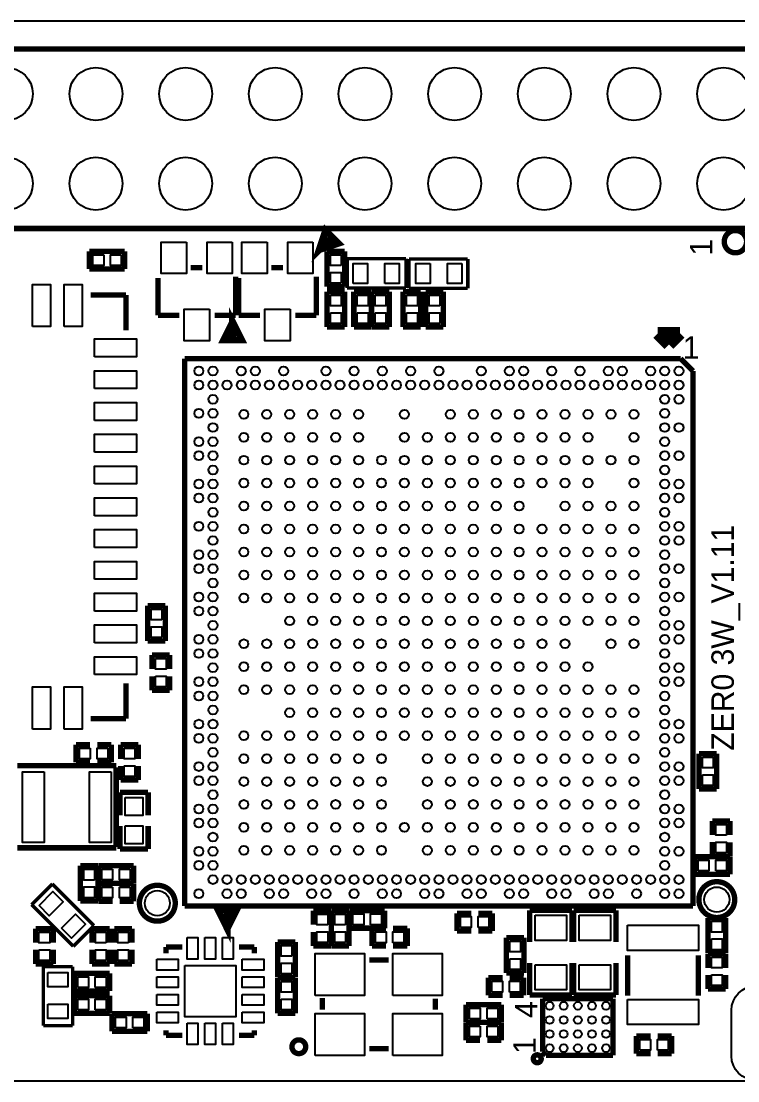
# Model space of a CAD drawing. Extents: x 0 to 65, y -1.2 to 30.2.
# Drawn here: x 16.36 to 36.66, y 0 to 30.01 of the extents above; entities that cross this region are included whole.
import ezdxf

# ---------------------------------------------------------------- set-up
doc = ezdxf.new("R2010")
doc.units = 0
for name, color, linetype in [('BOARD_GEOMETRY_OUTLINE', 3, 'CONTINUOUS'), ('BOARD_GEOMETRY_SILKSCREEN_', 1, 'CONTINUOUS'), ('PACKAGE_GEOMETRY_SILKSCREE', 4, 'CONTINUOUS'), ('PIN_TOP', 5, 'CONTINUOUS')]:
    doc.layers.add(name, color=color, linetype=linetype)

msp = doc.modelspace()

# ---------------------------------------------------------------- linework, layer by layer
at = {"layer": 'BOARD_GEOMETRY_OUTLINE'}
msp.add_lwpolyline([(0, 2.802382, 0.444679), (2.5273, 0), (62.536324, 0, 0.414124), (65.001648, 2.465324), (65.001648, 27.525726, 0.414223), (62.5221, 30.005528), (2.45745, 30.005528, 0.414246), (0, 27.547824)], format="xyb", close=True, dxfattribs=at)
at = {"layer": 'BOARD_GEOMETRY_SILKSCREEN_'}
for points, const_width in [([(7.050024, 29.21508), (57.850024, 29.21508), (57.850024, 24.13508), (7.050024, 24.13508), (7.050024, 29.21508)], 0.1524), ([(18.33372, 22.25548), (19.33448, 22.25548)], 0.1524), ([(19.33448, 22.25548), (19.33448, 21.25472)], 0.1524), ([(34.711386, 20.84959), (34.394648, 21.166328)], 0.350012), ([(34.394648, 21.166328), (35.028378, 21.166328)], 0.350012), ([(35.028378, 21.166328), (34.711386, 20.84959)], 0.350012), ([(20.994116, 20.450048), (35.043872, 20.450048)], 0.1524), ([(20.994116, 4.949952), (20.994116, 20.450048)], 0.1524), ([(35.043872, 20.450048), (35.393884, 20.100036)], 0.1524), ([(35.393884, 20.100036), (35.393884, 4.949952)], 0.1524), ([(19.33448, 10.25652), (19.33448, 11.25728)], 0.1524), ([(18.33372, 10.25652), (19.33448, 10.25652)], 0.1524), ([(35.393884, 4.949952), (20.994116, 4.949952)], 0.1524), ([(31.131002, 2.3241), (33.130998, 2.3241)], 0.1524), ([(31.131002, 0.823976), (31.131002, 2.3241)], 0.1524), ([(33.130998, 2.3241), (33.130998, 0.7239)], 0.1524), ([(31.231078, 0.7239), (31.131002, 0.823976)], 0.1524), ([(33.130998, 0.7239), (31.231078, 0.7239)], 0.1524)]:
    msp.add_lwpolyline(points, dxfattribs=dict(at, const_width=const_width))
at = {"layer": 'BOARD_GEOMETRY_SILKSCREEN_', "const_width": 0.1524}
for points in [[(36.91128, 23.76297, 1.000095), (36.27882, 23.76297, 0.999905), (36.91128, 23.76297)], [(31.092902, 0.624078, 1.000438), (30.869128, 0.623824, 0.999562), (31.092902, 0.624078)]]:
    msp.add_lwpolyline(points, format="xyb", dxfattribs=at)
at = {"layer": 'PACKAGE_GEOMETRY_SILKSCREE'}
for points, const_width in [([(7.050024, 29.21508), (57.850024, 29.21508), (57.850024, 24.13508), (7.050024, 24.13508), (7.050024, 29.21508)], 0.1524), ([(24.80945, 23.53945), (25.339548, 23.716234), (24.986234, 24.069548), (24.80945, 23.53945), (25.092406, 23.822406)], 0.199898), ([(18.296128, 23.490936), (19.295872, 23.490936)], 0.1524), ([(18.296128, 22.991064), (18.296128, 23.490936)], 0.1524), ([(19.295872, 23.490936), (19.295872, 22.991064)], 0.1524), ([(25.023064, 22.487128), (25.023064, 23.487126)], 0.1524), ([(25.023064, 23.487126), (25.522936, 23.487126)], 0.1524), ([(25.522936, 23.487126), (25.522936, 22.487382)], 0.1524), ([(27.265884, 23.280116), (25.596088, 23.280116)], 0.100076), ([(25.596088, 23.280116), (25.596088, 22.450044)], 0.100076), ([(27.265884, 22.450044), (27.265884, 23.280116)], 0.100076), ([(27.344116, 23.269956), (27.344116, 22.439884)], 0.100076), ([(29.013912, 23.269956), (27.344116, 23.269956)], 0.100076), ([(29.013912, 22.439884), (29.013912, 23.269956)], 0.100076), ([(19.295872, 22.991064), (18.296128, 22.991064)], 0.1524), ([(20.235926, 21.677122), (20.235926, 22.732238)], 0.1524), ([(21.496782, 23.026878), (21.165566, 23.026878)], 0.1524), ([(22.436074, 21.677122), (22.436074, 22.769576)], 0.1524), ([(22.521926, 21.677122), (22.521926, 22.732238)], 0.1524), ([(23.782782, 23.026878), (23.451566, 23.026878)], 0.1524), ([(24.722074, 21.677122), (24.722074, 22.769576)], 0.1524), ([(25.522936, 22.487382), (25.023064, 22.487128)], 0.1524), ([(18.33372, 22.25548), (19.33448, 22.25548)], 0.1524), ([(19.33448, 22.25548), (19.33448, 21.25472)], 0.1524), ([(25.023064, 22.344126), (25.522936, 22.344126)], 0.1524), ([(25.023064, 21.344382), (25.023064, 22.344126)], 0.1524), ([(25.522936, 22.344126), (25.522936, 21.344128)], 0.1524), ([(25.596088, 22.450044), (27.265884, 22.450044)], 0.100076), ([(25.785318, 21.344128), (25.785318, 22.343872)], 0.1524), ([(25.785318, 22.343872), (26.28519, 22.343872)], 0.1524), ([(26.28519, 22.343872), (26.28519, 21.344128)], 0.1524), ([(26.29281, 21.344128), (26.29281, 22.343872)], 0.1524), ([(26.29281, 22.343872), (26.792682, 22.343872)], 0.1524), ([(26.792682, 22.343872), (26.792682, 21.344128)], 0.1524), ([(27.18181, 21.344128), (27.182064, 22.343872)], 0.1524), ([(27.182064, 22.343872), (27.681682, 22.343872)], 0.1524), ([(27.344116, 22.439884), (29.013912, 22.439884)], 0.100076), ([(27.681682, 22.343872), (27.681682, 21.344128)], 0.1524), ([(27.817064, 22.343872), (28.316936, 22.343872)], 0.1524), ([(27.817064, 21.344128), (27.817064, 22.343872)], 0.1524), ([(28.316936, 22.343872), (28.316936, 21.344128)], 0.1524), ([(22.352, 21.483574), (22.102064, 20.983702), (22.601936, 20.983702), (22.352, 21.483574), (22.352, 21.083524)], 0.199898), ([(20.235926, 21.677122), (20.838922, 21.677122)], 0.1524), ([(22.436074, 21.677122), (21.842222, 21.677122)], 0.1524), ([(22.521926, 21.677122), (23.124922, 21.677122)], 0.1524), ([(24.722074, 21.677122), (24.128222, 21.677122)], 0.1524), ([(25.522936, 21.344128), (25.023064, 21.344382)], 0.1524), ([(26.28519, 21.344128), (25.785318, 21.344128)], 0.1524), ([(26.792682, 21.344128), (26.29281, 21.344128)], 0.1524), ([(27.681682, 21.344128), (27.18181, 21.344128)], 0.1524), ([(28.316936, 21.344128), (27.817064, 21.344128)], 0.1524), ([(34.711386, 20.84959), (34.394648, 21.166328)], 0.350012), ([(34.394648, 21.166328), (35.028378, 21.166328)], 0.350012), ([(35.028378, 21.166328), (34.711386, 20.84959)], 0.350012), ([(20.994116, 20.450048), (35.043872, 20.450048)], 0.1524), ([(20.994116, 4.949952), (20.994116, 20.450048)], 0.1524), ([(35.043872, 20.450048), (35.393884, 20.100036)], 0.1524), ([(35.393884, 20.100036), (35.393884, 4.949952)], 0.1524), ([(19.943064, 13.453872), (20.442936, 13.453872)], 0.1524), ([(19.943064, 12.454128), (19.943064, 13.453872)], 0.1524), ([(20.442936, 13.453872), (20.442936, 12.454128)], 0.1524), ([(20.442936, 12.454128), (19.943064, 12.454128)], 0.1524), ([(20.569936, 12.056872), (20.070064, 12.056872)], 0.1524), ([(20.070064, 12.056872), (20.070064, 11.657076)], 0.1524), ([(20.569936, 11.657076), (20.569936, 12.056872)], 0.1524), ([(20.070064, 11.057128), (20.070064, 11.456924)], 0.1524), ([(20.569936, 11.456924), (20.569936, 11.057128)], 0.1524), ([(19.33448, 10.25652), (19.33448, 11.25728)], 0.1524), ([(20.569936, 11.057128), (20.070064, 11.057128)], 0.1524), ([(18.33372, 10.25652), (19.33448, 10.25652)], 0.1524), ([(17.915128, 9.520936), (18.314924, 9.520936)], 0.1524), ([(17.915128, 9.021064), (17.915128, 9.520936)], 0.1524), ([(18.914872, 9.520936), (18.515076, 9.520936)], 0.1524), ([(18.914872, 9.021064), (18.914872, 9.520936)], 0.1524), ([(19.181064, 9.516872), (19.181064, 9.117076)], 0.1524), ([(19.680936, 9.516872), (19.181064, 9.516872)], 0.1524), ([(19.680936, 9.117076), (19.680936, 9.516872)], 0.1524), ([(35.56381, 8.262874), (35.564064, 9.262872)], 0.1524), ([(35.564064, 9.262872), (36.063936, 9.262618)], 0.1524), ([(36.063936, 9.262618), (36.063936, 8.262874)], 0.1524), ([(16.247872, 8.92556), (19.052286, 8.92556)], 0.1524), ([(18.314924, 9.021064), (17.915128, 9.021064)], 0.1524), ([(18.515076, 9.021064), (18.914872, 9.021064)], 0.1524), ([(19.052286, 8.87476), (19.052286, 6.623304)], 0.1524), ([(19.181064, 8.517128), (19.181064, 8.916924)], 0.1524), ([(19.680936, 8.916924), (19.680936, 8.517128)], 0.1524), ([(19.680936, 8.517128), (19.181064, 8.517128)], 0.1524), ([(19.15795, 8.1661), (19.15795, 7.516114)], 0.1524), ([(19.95805, 8.1661), (19.15795, 8.1661)], 0.1524), ([(19.95805, 7.516114), (19.95805, 8.1661)], 0.1524), ([(36.063936, 8.262874), (35.56381, 8.262874)], 0.1524), ([(19.15795, 7.215886), (19.15795, 6.5659)], 0.1524), ([(19.95805, 6.5659), (19.95805, 7.215886)], 0.1524), ([(35.945064, 6.958076), (35.945064, 7.357872)], 0.1524), ([(35.945064, 7.357872), (36.444682, 7.357872)], 0.1524), ([(36.444682, 7.357872), (36.444682, 6.958076)], 0.1524), ([(19.052286, 6.597904), (16.247872, 6.597904)], 0.1524), ([(19.15795, 6.5659), (19.95805, 6.5659)], 0.1524), ([(35.945064, 6.757924), (35.945064, 6.358128)], 0.1524), ([(36.444936, 6.357874), (36.444936, 6.75767)], 0.1524), ([(35.441128, 5.846064), (35.440874, 6.345936)], 0.1524), ([(35.440874, 6.345936), (36.440618, 6.345936)], 0.1524), ([(35.945064, 6.358128), (36.444936, 6.357874)], 0.1524), ([(36.440618, 6.345936), (36.440618, 5.846064)], 0.1524), ([(18.038064, 6.087872), (18.537936, 6.087872)], 0.1524), ([(18.038064, 5.088128), (18.038064, 6.087872)], 0.1524), ([(18.537936, 6.087872), (18.537936, 5.088128)], 0.1524), ([(18.550128, 6.091936), (19.549872, 6.091936)], 0.1524), ([(18.550128, 5.592064), (18.550128, 6.091936)], 0.1524), ([(19.549872, 6.091936), (19.549872, 5.592064)], 0.1524), ([(36.440618, 5.846064), (35.441128, 5.846064)], 0.1524), ([(17.243298, 5.575808), (16.656304, 4.988814)], 0.100076), ([(18.424144, 4.395216), (17.243298, 5.575808)], 0.100076), ([(19.549872, 5.592064), (18.550128, 5.592064)], 0.1524), ([(18.550128, 5.583936), (18.949924, 5.583936)], 0.1524), ([(18.550128, 5.084064), (18.550128, 5.583936)], 0.1524), ([(19.549872, 5.583936), (19.150076, 5.583936)], 0.1524), ([(19.549872, 5.084064), (19.549872, 5.583936)], 0.1524), ([(18.537936, 5.088128), (18.038064, 5.088128)], 0.1524), ([(18.949924, 5.084064), (18.550128, 5.084064)], 0.1524), ([(19.150076, 5.084064), (19.549872, 5.084064)], 0.1524), ([(16.656304, 4.988814), (17.83715, 3.808222)], 0.100076), ([(35.393884, 4.949952), (20.994116, 4.949952)], 0.1524), ([(22.1996, 4.322826), (22.449536, 4.822698), (21.949664, 4.822698), (22.1996, 4.322826), (22.1996, 4.722876)], 0.199898), ([(24.642064, 4.817872), (25.141936, 4.817872)], 0.1524), ([(24.642064, 4.418076), (24.642064, 4.817872)], 0.1524), ([(25.141936, 4.817872), (25.141936, 4.418076)], 0.1524), ([(25.150064, 4.817872), (25.649936, 4.817872)], 0.1524), ([(25.150064, 3.818128), (25.150064, 4.817872)], 0.1524), ([(25.649936, 4.817872), (25.649936, 3.818128)], 0.1524), ([(25.662128, 4.322064), (25.662128, 4.821936)], 0.1524), ([(25.662128, 4.821936), (26.661872, 4.821936)], 0.1524), ([(26.661872, 4.821936), (26.661872, 4.322064)], 0.1524), ([(29.109924, 4.745736), (28.710128, 4.745736)], 0.1524), ([(28.710128, 4.745736), (28.710128, 4.246118)], 0.1524), ([(29.310076, 4.745736), (29.709872, 4.745736)], 0.1524), ([(29.709872, 4.745736), (29.709872, 4.246118)], 0.1524), ([(30.769052, 4.832096), (30.769052, 3.932174)], 0.1524), ([(31.968948, 4.832096), (30.769052, 4.832096)], 0.1524), ([(31.968948, 3.932174), (31.968948, 4.832096)], 0.1524), ([(32.013652, 4.832096), (32.013652, 3.932174)], 0.1524), ([(33.213548, 4.832096), (32.013652, 4.832096)], 0.1524), ([(33.213548, 3.932174), (33.213548, 4.832096)], 0.1524), ([(35.818064, 4.614418), (36.317936, 4.614672)], 0.1524), ([(35.818064, 3.614674), (35.818064, 4.614418)], 0.1524), ([(36.317936, 4.614672), (36.317936, 3.614674)], 0.1524), ([(17.267936, 4.309872), (16.768064, 4.309872)], 0.1524), ([(16.768064, 4.309872), (16.768064, 3.910076)], 0.1524), ([(17.267936, 3.910076), (17.267936, 4.309872)], 0.1524), ([(17.83715, 3.808222), (18.424144, 4.395216)], 0.100076), ([(18.368264, 4.309872), (18.868136, 4.309872)], 0.1524), ([(18.368264, 3.910076), (18.368264, 4.309872)], 0.1524), ([(18.868136, 4.309872), (18.868136, 3.910076)], 0.1524), ([(19.003264, 4.309872), (19.50339, 4.309872)], 0.1524), ([(19.003264, 3.910076), (19.003264, 4.309872)], 0.1524), ([(19.50339, 4.309872), (19.50339, 3.910076)], 0.1524), ([(24.642064, 4.217924), (24.642064, 3.818128)], 0.1524), ([(25.141936, 3.818128), (25.141936, 4.217924)], 0.1524), ([(26.661872, 4.322064), (25.662128, 4.322064)], 0.1524), ([(26.297128, 4.313936), (26.297128, 3.814318)], 0.1524), ([(26.696924, 4.313936), (26.297128, 4.313936)], 0.1524), ([(26.896822, 4.313936), (27.296618, 4.313936)], 0.1524), ([(27.296618, 4.313936), (27.296618, 3.814318)], 0.1524), ([(28.710128, 4.246118), (29.109924, 4.246118)], 0.1524), ([(29.709872, 4.246118), (29.310076, 4.246118)], 0.1524), ([(23.626064, 3.928872), (24.125936, 3.928872)], 0.1524), ([(23.626064, 2.929128), (23.626064, 3.928872)], 0.1524), ([(24.125936, 3.928872), (24.125936, 2.929128)], 0.1524), ([(30.103064, 4.055872), (30.602936, 4.055872)], 0.1524), ([(30.103064, 3.056128), (30.103064, 4.055872)], 0.1524), ([(30.602936, 4.055872), (30.602936, 3.056128)], 0.1524), ([(16.768064, 3.310128), (16.768064, 3.709924)], 0.1524), ([(17.267936, 3.709924), (17.267936, 3.310128)], 0.1524), ([(18.368264, 3.709924), (18.368264, 3.310128)], 0.1524), ([(18.868136, 3.310128), (18.868136, 3.709924)], 0.1524), ([(19.003264, 3.710178), (19.003264, 3.310382)], 0.1524), ([(19.503136, 3.310128), (19.503136, 3.709924)], 0.1524), ([(20.467066, 3.789934), (20.467066, 3.611118)], 0.1524), ([(20.467066, 3.789934), (20.926298, 3.789934)], 0.1524), ([(22.966934, 3.789934), (22.533864, 3.789934)], 0.1524), ([(22.966934, 3.789934), (22.966934, 3.611118)], 0.1524), ([(24.642064, 3.818128), (25.141936, 3.818128)], 0.1524), ([(25.649936, 3.818128), (25.150064, 3.818128)], 0.1524), ([(26.297128, 3.814318), (26.696924, 3.814318)], 0.1524), ([(27.296618, 3.814318), (26.896822, 3.814318)], 0.1524), ([(33.544002, 2.412746), (33.544002, 3.55346)], 0.1524), ([(35.543998, 2.412746), (35.543998, 3.55346)], 0.1524), ([(36.317936, 3.614674), (35.818064, 3.614674)], 0.1524), ([(35.818064, 3.598672), (35.818064, 3.198876)], 0.1524), ([(36.317936, 3.598672), (35.818064, 3.598672)], 0.1524), ([(36.317936, 3.198876), (36.317936, 3.598672)], 0.1524), ([(17.267936, 3.310128), (16.768064, 3.310128)], 0.1524), ([(18.368264, 3.310128), (18.868136, 3.310128)], 0.1524), ([(19.003264, 3.310382), (19.503136, 3.310128)], 0.1524), ([(26.226262, 3.422142), (26.7716, 3.422142)], 0.1524), ([(30.769052, 3.332226), (30.769052, 2.432304)], 0.1524), ([(31.968948, 2.432304), (31.968948, 3.332226)], 0.1524), ([(32.013652, 3.332226), (32.013652, 2.432304)], 0.1524), ([(33.213548, 2.432304), (33.213548, 3.332226)], 0.1524), ([(16.989044, 3.232912), (16.989044, 1.563116)], 0.100076), ([(17.819116, 3.232912), (16.989044, 3.232912)], 0.100076), ([(17.819116, 1.563116), (17.819116, 3.232912)], 0.100076), ([(17.864328, 2.544064), (17.864328, 3.043936)], 0.1524), ([(17.864328, 3.043936), (18.864072, 3.043936)], 0.1524), ([(18.864072, 3.043936), (18.864072, 2.544064)], 0.1524), ([(24.125936, 2.929128), (23.626064, 2.929128)], 0.1524), ([(30.602936, 3.056128), (30.103064, 3.056128)], 0.1524), ([(35.818064, 2.598928), (35.818064, 2.998724)], 0.1524), ([(36.317936, 2.998724), (36.317936, 2.598928)], 0.1524), ([(23.626064, 2.912872), (24.125936, 2.912872)], 0.1524), ([(23.626064, 1.913128), (23.626064, 2.912872)], 0.1524), ([(24.125936, 2.912872), (24.125936, 1.913128)], 0.1524), ([(29.998924, 2.916682), (29.599128, 2.916682)], 0.1524), ([(29.599128, 2.916682), (29.599128, 2.41681)], 0.1524), ([(30.199076, 2.916682), (30.598872, 2.916682)], 0.1524), ([(30.598872, 2.916682), (30.599126, 2.41681)], 0.1524), ([(18.864072, 2.544064), (17.864328, 2.544064)], 0.1524), ([(17.864328, 1.909064), (17.864328, 2.408936)], 0.1524), ([(17.864328, 2.408936), (18.864072, 2.408936)], 0.1524), ([(18.864072, 2.408936), (18.864072, 1.909064)], 0.1524), ([(24.892254, 2.341626), (24.892254, 2.016506)], 0.1524), ([(28.092146, 2.33045), (28.092146, 2.012442)], 0.1524), ([(29.599128, 2.41681), (29.998924, 2.41681)], 0.1524), ([(30.599126, 2.41681), (30.19933, 2.41681)], 0.1524), ([(30.769052, 2.432304), (31.968948, 2.432304)], 0.1524), ([(32.013652, 2.432304), (33.213548, 2.432304)], 0.1524), ([(36.317936, 2.598928), (35.818064, 2.598928)], 0.1524), ([(28.964128, 1.655064), (28.964128, 2.154936)], 0.1524), ([(28.964128, 2.154936), (29.963872, 2.154936)], 0.1524), ([(29.963872, 2.154936), (29.963872, 1.655064)], 0.1524), ([(31.131002, 2.3241), (33.130998, 2.3241)], 0.1524), ([(31.131002, 0.823976), (31.131002, 2.3241)], 0.1524), ([(33.130998, 2.3241), (33.130998, 0.7239)], 0.1524), ([(18.864072, 1.909064), (17.864328, 1.909064)], 0.1524), ([(18.931128, 1.401318), (18.931128, 1.900936)], 0.1524), ([(18.931128, 1.900936), (19.930872, 1.900936)], 0.1524), ([(19.930872, 1.900936), (19.930872, 1.401318)], 0.1524), ([(24.125936, 1.913128), (23.626064, 1.913128)], 0.1524), ([(16.989044, 1.563116), (17.819116, 1.563116)], 0.100076), ([(20.467066, 1.290066), (20.467066, 1.432814)], 0.1524), ([(22.966934, 1.290066), (22.966934, 1.432814)], 0.1524), ([(28.964128, 1.147064), (28.963874, 1.646682)], 0.1524), ([(28.963874, 1.646682), (29.36367, 1.646682)], 0.1524), ([(29.963872, 1.655064), (28.964128, 1.655064)], 0.1524), ([(29.964126, 1.646682), (29.56433, 1.646682)], 0.1524), ([(29.963872, 1.147064), (29.964126, 1.646682)], 0.1524), ([(19.930872, 1.401318), (18.931128, 1.401318)], 0.1524), ([(20.467066, 1.290066), (20.926298, 1.290066)], 0.1524), ([(22.966934, 1.290066), (22.533864, 1.290066)], 0.1524), ([(29.363924, 1.147064), (28.964128, 1.147064)], 0.1524), ([(29.564076, 1.147064), (29.963872, 1.147064)], 0.1524), ([(33.790382, 1.265936), (33.790382, 0.766064)], 0.1524), ([(34.190178, 1.265936), (33.790382, 1.265936)], 0.1524), ([(34.390076, 1.265936), (34.789872, 1.265936)], 0.1524), ([(34.789872, 1.265936), (34.790126, 0.766064)], 0.1524), ([(26.226262, 0.909066), (26.771346, 0.909066)], 0.1524), ([(31.231078, 0.7239), (31.131002, 0.823976)], 0.1524), ([(33.130998, 0.7239), (31.231078, 0.7239)], 0.1524), ([(33.790382, 0.766064), (34.190178, 0.766064)], 0.1524), ([(34.790126, 0.766064), (34.39033, 0.766064)], 0.1524)]:
    msp.add_lwpolyline(points, dxfattribs=dict(at, const_width=const_width))
at = {"layer": 'PACKAGE_GEOMETRY_SILKSCREE', "const_width": 0.1524}
for points in [[(36.91128, 23.76297, 1.000095), (36.27882, 23.76297, 0.999905), (36.91128, 23.76297)], [(36.576, 5.1308, 0.999936), (35.56, 5.131054, 1.000064), (36.576, 5.1308)], [(20.7264, 5.0292, 1), (19.7104, 5.0292, 1), (20.7264, 5.0292)], [(24.421084, 0.964438, 1.000002), (24.031956, 0.964438, 0.999998), (24.421084, 0.964438)], [(31.092902, 0.624078, 1.000438), (30.869128, 0.623824, 0.999562), (31.092902, 0.624078)]]:
    msp.add_lwpolyline(points, format="xyb", dxfattribs=at)
at = {"layer": 'PIN_TOP'}
for points in [[(21.041614, 23.74646), (21.041614, 22.85746), (20.330414, 22.85746), (20.330414, 23.74646)], [(22.341586, 23.74646), (22.341586, 22.85746), (21.630386, 22.85746), (21.630386, 23.74646)], [(23.327614, 23.74646), (23.327614, 22.85746), (22.616414, 22.85746), (22.616414, 23.74646)], [(24.627586, 23.74646), (24.627586, 22.85746), (23.916386, 22.85746), (23.916386, 23.74646)], [(18.698464, 23.3934), (18.698464, 23.0886), (18.393664, 23.0886), (18.393664, 23.3934)], [(19.198336, 23.3934), (19.198336, 23.0886), (18.893536, 23.0886), (18.893536, 23.3934)], [(25.4254, 23.084536), (25.1206, 23.084536), (25.1206, 23.389336), (25.4254, 23.389336)], [(25.762712, 22.5806), (25.762712, 23.1394), (26.169112, 23.1394), (26.169112, 22.5806)], [(26.662888, 22.5806), (26.662888, 23.1394), (27.069288, 23.1394), (27.069288, 22.5806)], [(27.947112, 23.1394), (27.947112, 22.5806), (27.540712, 22.5806), (27.540712, 23.1394)], [(28.847288, 23.1394), (28.847288, 22.5806), (28.440888, 22.5806), (28.440888, 23.1394)], [(25.4254, 22.584664), (25.1206, 22.584664), (25.1206, 22.889464), (25.4254, 22.889464)], [(16.68018, 21.35886), (16.68018, 22.55266), (17.18818, 22.55266), (17.18818, 21.35886)], [(17.58188, 21.35886), (17.58188, 22.55266), (18.08988, 22.55266), (18.08988, 21.35886)], [(25.1206, 22.246336), (25.4254, 22.246336), (25.4254, 21.941536), (25.1206, 21.941536)], [(25.8826, 22.246336), (26.1874, 22.246336), (26.1874, 21.941536), (25.8826, 21.941536)], [(26.3906, 22.246336), (26.6954, 22.246336), (26.6954, 21.941536), (26.3906, 21.941536)], [(27.2796, 22.246336), (27.5844, 22.246336), (27.5844, 21.941536), (27.2796, 21.941536)], [(28.2194, 21.941536), (27.9146, 21.941536), (27.9146, 22.246336), (28.2194, 22.246336)], [(21.6916, 21.84654), (21.6916, 20.95754), (20.9804, 20.95754), (20.9804, 21.84654)], [(23.9776, 21.84654), (23.9776, 20.95754), (23.2664, 20.95754), (23.2664, 21.84654)], [(25.1206, 21.746464), (25.4254, 21.746464), (25.4254, 21.441664), (25.1206, 21.441664)], [(25.8826, 21.746464), (26.1874, 21.746464), (26.1874, 21.441664), (25.8826, 21.441664)], [(26.3906, 21.746464), (26.6954, 21.746464), (26.6954, 21.441664), (26.3906, 21.441664)], [(27.2796, 21.746464), (27.5844, 21.746464), (27.5844, 21.441664), (27.2796, 21.441664)], [(28.2194, 21.441664), (27.9146, 21.441664), (27.9146, 21.746464), (28.2194, 21.746464)], [(18.43786, 20.50288), (18.43786, 21.01088), (19.63166, 21.01088), (19.63166, 20.50288)], [(18.43786, 19.60118), (18.43786, 20.10918), (19.63166, 20.10918), (19.63166, 19.60118)], [(18.43786, 18.70202), (18.43786, 19.21002), (19.63166, 19.21002), (19.63166, 18.70202)], [(18.43786, 17.80286), (18.43786, 18.31086), (19.63166, 18.31086), (19.63166, 17.80286)], [(18.43786, 16.90116), (18.43786, 17.40916), (19.63166, 17.40916), (19.63166, 16.90116)], [(18.43786, 16.002), (18.43786, 16.51), (19.63166, 16.51), (19.63166, 16.002)], [(18.43786, 15.10284), (18.43786, 15.61084), (19.63166, 15.61084), (19.63166, 15.10284)], [(18.43786, 14.20114), (18.43786, 14.70914), (19.63166, 14.70914), (19.63166, 14.20114)], [(18.43786, 13.30198), (18.43786, 13.80998), (19.63166, 13.80998), (19.63166, 13.30198)], [(20.3454, 13.051536), (20.0406, 13.051536), (20.0406, 13.356336), (20.3454, 13.356336)], [(18.43786, 12.40282), (18.43786, 12.91082), (19.63166, 12.91082), (19.63166, 12.40282)], [(20.3454, 12.551664), (20.0406, 12.551664), (20.0406, 12.856464), (20.3454, 12.856464)], [(18.43786, 11.50112), (18.43786, 12.00912), (19.63166, 12.00912), (19.63166, 11.50112)], [(20.1676, 11.959336), (20.4724, 11.959336), (20.4724, 11.654536), (20.1676, 11.654536)], [(20.1676, 11.459464), (20.4724, 11.459464), (20.4724, 11.154664), (20.1676, 11.154664)], [(16.68018, 9.95934), (16.68018, 11.15314), (17.18818, 11.15314), (17.18818, 9.95934)], [(17.58188, 9.95934), (17.58188, 11.15314), (18.08988, 11.15314), (18.08988, 9.95934)], [(18.317464, 9.4234), (18.317464, 9.1186), (18.012664, 9.1186), (18.012664, 9.4234)], [(18.817336, 9.4234), (18.817336, 9.1186), (18.512536, 9.1186), (18.512536, 9.4234)], [(19.2786, 9.419336), (19.5834, 9.419336), (19.5834, 9.114536), (19.2786, 9.114536)], [(35.6616, 9.165336), (35.9664, 9.165336), (35.9664, 8.860536), (35.6616, 8.860536)], [(17.00784, 8.7503), (17.00784, 6.7437), (16.39824, 6.7437), (16.39824, 8.7503)], [(18.90776, 8.7503), (18.90776, 6.7437), (18.29816, 6.7437), (18.29816, 8.7503)], [(19.2786, 8.919464), (19.5834, 8.919464), (19.5834, 8.614664), (19.2786, 8.614664)], [(35.6616, 8.665464), (35.9664, 8.665464), (35.9664, 8.360664), (35.6616, 8.360664)], [(19.304, 8.02005), (19.812, 8.02005), (19.812, 7.51205), (19.304, 7.51205)], [(19.304, 7.21995), (19.812, 7.21995), (19.812, 6.71195), (19.304, 6.71195)], [(36.3474, 6.955536), (36.0426, 6.955536), (36.0426, 7.260336), (36.3474, 7.260336)], [(36.3474, 6.455664), (36.0426, 6.455664), (36.0426, 6.760464), (36.3474, 6.760464)], [(35.538664, 5.9436), (35.538664, 6.2484), (35.843464, 6.2484), (35.843464, 5.9436)], [(36.038536, 5.9436), (36.038536, 6.2484), (36.343336, 6.2484), (36.343336, 5.9436)], [(18.4404, 5.685536), (18.1356, 5.685536), (18.1356, 5.990336), (18.4404, 5.990336)], [(18.952464, 5.9944), (18.952464, 5.6896), (18.647664, 5.6896), (18.647664, 5.9944)], [(19.452336, 5.9944), (19.452336, 5.6896), (19.147536, 5.6896), (19.147536, 5.9944)], [(18.4404, 5.185664), (18.1356, 5.185664), (18.1356, 5.490464), (18.4404, 5.490464)], [(18.952464, 5.4864), (18.952464, 5.1816), (18.647664, 5.1816), (18.647664, 5.4864)], [(19.452336, 5.4864), (19.452336, 5.1816), (19.147536, 5.1816), (19.147536, 5.4864)], [(16.866488, 4.96338), (17.26162, 5.358512), (17.548988, 5.071144), (17.153856, 4.676012)], [(17.503012, 4.326856), (17.898144, 4.721988), (18.185512, 4.43462), (17.79038, 4.039488)], [(25.0444, 4.415536), (24.7396, 4.415536), (24.7396, 4.720336), (25.0444, 4.720336)], [(25.5524, 4.415536), (25.2476, 4.415536), (25.2476, 4.720336), (25.5524, 4.720336)], [(25.759664, 4.4196), (25.759664, 4.7244), (26.064464, 4.7244), (26.064464, 4.4196)], [(26.259536, 4.4196), (26.259536, 4.7244), (26.564336, 4.7244), (26.564336, 4.4196)], [(28.807664, 4.3434), (28.807664, 4.6482), (29.112464, 4.6482), (29.112464, 4.3434)], [(29.307536, 4.3434), (29.307536, 4.6482), (29.612336, 4.6482), (29.612336, 4.3434)], [(30.9245, 4.687824), (31.8135, 4.687824), (31.8135, 3.976624), (30.9245, 3.976624)], [(32.1691, 4.687824), (33.0581, 4.687824), (33.0581, 3.976624), (32.1691, 3.976624)], [(35.9156, 4.517136), (36.2204, 4.517136), (36.2204, 4.212336), (35.9156, 4.212336)], [(16.8656, 4.212336), (17.1704, 4.212336), (17.1704, 3.907536), (16.8656, 3.907536)], [(18.7706, 3.907536), (18.4658, 3.907536), (18.4658, 4.212336), (18.7706, 4.212336)], [(19.4056, 3.907536), (19.1008, 3.907536), (19.1008, 4.212336), (19.4056, 4.212336)], [(25.0444, 3.915664), (24.7396, 3.915664), (24.7396, 4.220464), (25.0444, 4.220464)], [(25.5524, 3.915664), (25.2476, 3.915664), (25.2476, 4.220464), (25.5524, 4.220464)], [(26.394664, 3.9116), (26.394664, 4.2164), (26.699464, 4.2164), (26.699464, 3.9116)], [(26.894536, 3.9116), (26.894536, 4.2164), (27.199336, 4.2164), (27.199336, 3.9116)], [(33.5407, 4.402836), (35.5473, 4.402836), (35.5473, 3.691636), (33.5407, 3.691636)], [(21.064728, 4.054856), (21.369528, 4.054856), (21.369528, 3.445256), (21.064728, 3.445256)], [(21.5646, 4.054856), (21.8694, 4.054856), (21.8694, 3.445256), (21.5646, 3.445256)], [(22.064472, 4.054856), (22.369272, 4.054856), (22.369272, 3.445256), (22.064472, 3.445256)], [(30.2006, 3.958336), (30.5054, 3.958336), (30.5054, 3.653536), (30.2006, 3.653536)], [(35.9156, 4.017264), (36.2204, 4.017264), (36.2204, 3.712464), (35.9156, 3.712464)], [(16.8656, 3.712464), (17.1704, 3.712464), (17.1704, 3.407664), (16.8656, 3.407664)], [(18.7706, 3.407664), (18.4658, 3.407664), (18.4658, 3.712464), (18.7706, 3.712464)], [(19.4056, 3.407664), (19.1008, 3.407664), (19.1008, 3.712464), (19.4056, 3.712464)], [(24.0284, 3.526536), (23.7236, 3.526536), (23.7236, 3.831336), (24.0284, 3.831336)], [(24.693626, 2.411984), (24.693626, 3.605784), (26.090626, 3.605784), (26.090626, 2.411984)], [(26.893774, 2.411984), (26.893774, 3.605784), (28.290774, 3.605784), (28.290774, 2.411984)], [(20.202144, 3.442462), (20.811744, 3.442462), (20.811744, 3.137662), (20.202144, 3.137662)], [(22.622256, 3.442462), (23.231856, 3.442462), (23.231856, 3.137662), (22.622256, 3.137662)], [(24.0284, 3.026664), (23.7236, 3.026664), (23.7236, 3.331464), (24.0284, 3.331464)], [(30.2006, 3.458464), (30.5054, 3.458464), (30.5054, 3.153664), (30.2006, 3.153664)], [(35.9156, 3.501136), (36.2204, 3.501136), (36.2204, 3.196336), (35.9156, 3.196336)], [(17.1196, 3.066288), (17.6784, 3.066288), (17.6784, 2.659888), (17.1196, 2.659888)], [(20.9931, 3.2639), (22.4409, 3.2639), (22.4409, 1.8161), (20.9931, 1.8161)], [(30.9245, 3.287776), (31.8135, 3.287776), (31.8135, 2.576576), (30.9245, 2.576576)], [(32.1691, 3.287776), (33.0581, 3.287776), (33.0581, 2.576576), (32.1691, 2.576576)], [(35.9156, 3.001264), (36.2204, 3.001264), (36.2204, 2.696464), (35.9156, 2.696464)], [(17.961864, 2.6416), (17.961864, 2.9464), (18.266664, 2.9464), (18.266664, 2.6416)], [(18.461736, 2.6416), (18.461736, 2.9464), (18.766536, 2.9464), (18.766536, 2.6416)], [(20.202144, 2.942336), (20.811744, 2.942336), (20.811744, 2.637536), (20.202144, 2.637536)], [(22.622256, 2.942336), (23.231856, 2.942336), (23.231856, 2.637536), (22.622256, 2.637536)], [(23.7236, 2.815336), (24.0284, 2.815336), (24.0284, 2.510536), (23.7236, 2.510536)], [(29.696664, 2.5146), (29.696664, 2.8194), (30.001464, 2.8194), (30.001464, 2.5146)], [(30.196536, 2.5146), (30.196536, 2.8194), (30.501336, 2.8194), (30.501336, 2.5146)], [(20.202144, 2.442464), (20.811744, 2.442464), (20.811744, 2.137664), (20.202144, 2.137664)], [(22.622256, 2.442464), (23.231856, 2.442464), (23.231856, 2.137664), (22.622256, 2.137664)], [(17.1196, 2.166112), (17.6784, 2.166112), (17.6784, 1.759712), (17.1196, 1.759712)], [(17.961864, 2.0066), (17.961864, 2.3114), (18.266664, 2.3114), (18.266664, 2.0066)], [(18.461736, 2.0066), (18.461736, 2.3114), (18.766536, 2.3114), (18.766536, 2.0066)], [(23.7236, 2.315464), (24.0284, 2.315464), (24.0284, 2.010664), (23.7236, 2.010664)], [(33.5407, 2.302764), (35.5473, 2.302764), (35.5473, 1.591564), (33.5407, 1.591564)], [(19.028664, 1.4986), (19.028664, 1.8034), (19.333464, 1.8034), (19.333464, 1.4986)], [(19.528536, 1.4986), (19.528536, 1.8034), (19.833336, 1.8034), (19.833336, 1.4986)], [(20.202144, 1.942338), (20.811744, 1.942338), (20.811744, 1.637538), (20.202144, 1.637538)], [(22.622256, 1.942338), (23.231856, 1.942338), (23.231856, 1.637538), (22.622256, 1.637538)], [(24.693626, 0.712216), (24.693626, 1.906016), (26.090626, 1.906016), (26.090626, 0.712216)], [(26.893774, 0.712216), (26.893774, 1.906016), (28.290774, 1.906016), (28.290774, 0.712216)], [(29.061664, 1.7526), (29.061664, 2.0574), (29.366464, 2.0574), (29.366464, 1.7526)], [(29.561536, 1.7526), (29.561536, 2.0574), (29.866336, 2.0574), (29.866336, 1.7526)], [(21.064728, 1.634744), (21.369528, 1.634744), (21.369528, 1.025144), (21.064728, 1.025144)], [(21.5646, 1.634744), (21.8694, 1.634744), (21.8694, 1.025144), (21.5646, 1.025144)], [(22.064472, 1.634744), (22.369272, 1.634744), (22.369272, 1.025144), (22.064472, 1.025144)], [(29.366464, 1.5494), (29.366464, 1.2446), (29.061664, 1.2446), (29.061664, 1.5494)], [(29.866336, 1.5494), (29.866336, 1.2446), (29.561536, 1.2446), (29.561536, 1.5494)], [(33.887664, 0.8636), (33.887664, 1.1684), (34.192464, 1.1684), (34.192464, 0.8636)], [(34.387536, 0.8636), (34.387536, 1.1684), (34.692336, 1.1684), (34.692336, 0.8636)]]:
    msp.add_lwpolyline(points, close=True, dxfattribs=at)
msp.add_lwpolyline([(37.855652, 1.99771), (37.855652, 0.70231, -1), (36.484052, 0.70231), (36.484052, 1.99771, -1)], format="xyb", close=True, dxfattribs=at)
for centre, radius in [((15.940024, 27.94508), 0.7493), ((18.480024, 27.94508), 0.7493), ((21.020024, 27.94508), 0.7493), ((23.560024, 27.94508), 0.7493), ((26.100024, 27.94508), 0.7493), ((28.640024, 27.94508), 0.7493), ((31.180024, 27.94508), 0.7493), ((33.720024, 27.94508), 0.7493), ((36.260024, 27.94508), 0.7493), ((15.940024, 25.40508), 0.7493), ((18.480024, 25.40508), 0.7493), ((21.020024, 25.40508), 0.7493), ((23.560024, 25.40508), 0.7493), ((26.100024, 25.40508), 0.7493), ((28.640024, 25.40508), 0.7493), ((31.180024, 25.40508), 0.7493), ((33.720024, 25.40508), 0.7493), ((36.260024, 25.40508), 0.7493), ((21.393912, 20.100036), 0.127), ((21.793962, 20.100036), 0.127), ((22.594062, 20.100036), 0.127), ((22.994112, 20.100036), 0.127), ((23.793958, 20.100036), 0.127), ((24.994108, 20.100036), 0.127), ((25.793954, 20.100036), 0.127), ((26.594054, 20.100036), 0.127), ((27.3939, 20.100036), 0.127), ((28.194, 20.100036), 0.127), ((29.393896, 20.100036), 0.127), ((30.193996, 20.100036), 0.127), ((30.594046, 20.100036), 0.127), ((31.393892, 20.100036), 0.127), ((32.193992, 20.100036), 0.127), ((32.994092, 20.100036), 0.127), ((33.393888, 20.100036), 0.127), ((34.193988, 20.100036), 0.127), ((34.594038, 20.100036), 0.127), ((34.994088, 20.100036), 0.127), ((21.393912, 19.699986), 0.127), ((21.793962, 19.699986), 0.127), ((22.194012, 19.699986), 0.127), ((22.594062, 19.699986), 0.127), ((22.994112, 19.699986), 0.127), ((23.393908, 19.699986), 0.127), ((23.793958, 19.699986), 0.127), ((24.194008, 19.699986), 0.127), ((24.594058, 19.699986), 0.127), ((24.994108, 19.699986), 0.127), ((25.393904, 19.699986), 0.127), ((25.793954, 19.699986), 0.127), ((26.194004, 19.699986), 0.127), ((26.594054, 19.699986), 0.127), ((26.994104, 19.699986), 0.127), ((27.3939, 19.699986), 0.127), ((27.79395, 19.699986), 0.127), ((28.194, 19.699986), 0.127), ((28.59405, 19.699986), 0.127), ((28.9941, 19.699986), 0.127), ((29.393896, 19.699986), 0.127), ((29.793946, 19.699986), 0.127), ((30.193996, 19.699986), 0.127), ((30.594046, 19.699986), 0.127), ((30.994096, 19.699986), 0.127), ((31.393892, 19.699986), 0.127), ((31.793942, 19.699986), 0.127), ((32.193992, 19.699986), 0.127), ((32.594042, 19.699986), 0.127), ((32.994092, 19.699986), 0.127), ((33.393888, 19.699986), 0.127), ((33.793938, 19.699986), 0.127), ((34.193988, 19.699986), 0.127), ((34.594038, 19.699986), 0.127), ((34.994088, 19.699986), 0.127), ((21.793962, 19.299936), 0.127), ((34.594038, 19.299936), 0.127), ((34.994088, 19.299936), 0.127), ((21.393912, 18.899886), 0.127), ((21.793962, 18.899886), 0.127), ((22.668992, 18.874994), 0.127), ((23.318978, 18.874994), 0.127), ((23.968964, 18.874994), 0.127), ((24.61895, 18.874994), 0.127), ((25.268936, 18.874994), 0.127), ((25.918922, 18.874994), 0.127), ((27.218894, 18.874994), 0.127), ((28.51912, 18.874994), 0.127), ((29.169106, 18.874994), 0.127), ((29.819092, 18.874994), 0.127), ((30.469078, 18.874994), 0.127), ((31.119064, 18.874994), 0.127), ((31.76905, 18.874994), 0.127), ((32.419036, 18.874994), 0.127), ((33.069022, 18.874994), 0.127), ((33.719008, 18.874994), 0.127), ((34.594038, 18.899886), 0.127), ((21.793962, 18.50009), 0.127), ((34.594038, 18.50009), 0.127), ((34.994088, 18.50009), 0.127), ((22.668992, 18.225008), 0.127), ((23.318978, 18.225008), 0.127), ((23.968964, 18.225008), 0.127), ((24.61895, 18.225008), 0.127), ((25.268936, 18.225008), 0.127), ((25.918922, 18.225008), 0.127), ((27.218894, 18.225008), 0.127), ((27.86888, 18.225008), 0.127), ((28.51912, 18.225008), 0.127), ((29.169106, 18.225008), 0.127), ((29.819092, 18.225008), 0.127), ((30.469078, 18.225008), 0.127), ((31.119064, 18.225008), 0.127), ((31.76905, 18.225008), 0.127), ((32.419036, 18.225008), 0.127), ((33.719008, 18.225008), 0.127), ((21.393912, 18.10004), 0.127), ((21.793962, 18.10004), 0.127), ((34.594038, 18.10004), 0.127), ((21.393912, 17.69999), 0.127), ((21.793962, 17.69999), 0.127), ((34.594038, 17.69999), 0.127), ((34.994088, 17.69999), 0.127), ((21.793962, 17.29994), 0.127), ((22.668992, 17.575022), 0.127), ((23.318978, 17.575022), 0.127), ((23.968964, 17.575022), 0.127), ((24.61895, 17.575022), 0.127), ((25.268936, 17.575022), 0.127), ((25.918922, 17.575022), 0.127), ((26.568908, 17.575022), 0.127), ((27.218894, 17.575022), 0.127), ((27.86888, 17.575022), 0.127), ((28.51912, 17.575022), 0.127), ((29.169106, 17.575022), 0.127), ((29.819092, 17.575022), 0.127), ((30.469078, 17.575022), 0.127), ((31.119064, 17.575022), 0.127), ((31.76905, 17.575022), 0.127), ((32.419036, 17.575022), 0.127), ((33.069022, 17.575022), 0.127), ((33.719008, 17.575022), 0.127), ((34.594038, 17.29994), 0.127), ((21.393912, 16.89989), 0.127), ((21.793962, 16.89989), 0.127), ((22.668992, 16.925036), 0.127), ((23.318978, 16.925036), 0.127), ((23.968964, 16.925036), 0.127), ((24.61895, 16.925036), 0.127), ((25.268936, 16.925036), 0.127), ((25.918922, 16.925036), 0.127), ((26.568908, 16.925036), 0.127), ((27.218894, 16.925036), 0.127), ((27.86888, 16.925036), 0.127), ((28.51912, 16.925036), 0.127), ((29.169106, 16.925036), 0.127), ((29.819092, 16.925036), 0.127), ((30.469078, 16.925036), 0.127), ((31.119064, 16.925036), 0.127), ((31.76905, 16.925036), 0.127), ((32.419036, 16.925036), 0.127), ((33.719008, 16.925036), 0.127), ((34.594038, 16.89989), 0.127), ((34.994088, 16.89989), 0.127), ((21.393912, 16.500094), 0.127), ((21.793962, 16.500094), 0.127), ((34.594038, 16.500094), 0.127), ((34.994088, 16.500094), 0.127), ((21.793962, 16.100044), 0.127), ((22.668992, 16.27505), 0.127), ((23.318978, 16.27505), 0.127), ((23.968964, 16.27505), 0.127), ((24.61895, 16.27505), 0.127), ((25.268936, 16.27505), 0.127), ((25.918922, 16.27505), 0.127), ((26.568908, 16.27505), 0.127), ((27.218894, 16.27505), 0.127), ((27.86888, 16.27505), 0.127), ((28.51912, 16.27505), 0.127), ((29.169106, 16.27505), 0.127), ((29.819092, 16.27505), 0.127), ((30.469078, 16.27505), 0.127), ((31.76905, 16.27505), 0.127), ((32.419036, 16.27505), 0.127), ((33.069022, 16.27505), 0.127), ((33.719008, 16.27505), 0.127), ((34.594038, 16.100044), 0.127), ((21.393912, 15.699994), 0.127), ((21.793962, 15.699994), 0.127), ((22.668992, 15.625064), 0.127), ((23.318978, 15.625064), 0.127), ((23.968964, 15.625064), 0.127), ((24.61895, 15.625064), 0.127), ((25.268936, 15.625064), 0.127), ((25.918922, 15.625064), 0.127), ((26.568908, 15.625064), 0.127), ((27.218894, 15.625064), 0.127), ((27.86888, 15.625064), 0.127), ((28.51912, 15.625064), 0.127), ((29.169106, 15.625064), 0.127), ((29.819092, 15.625064), 0.127), ((30.469078, 15.625064), 0.127), ((31.119064, 15.625064), 0.127), ((31.76905, 15.625064), 0.127), ((32.419036, 15.625064), 0.127), ((33.069022, 15.625064), 0.127), ((33.719008, 15.625064), 0.127), ((34.594038, 15.699994), 0.127), ((34.994088, 15.699994), 0.127), ((21.793962, 15.299944), 0.127), ((34.594038, 15.299944), 0.127), ((34.994088, 15.299944), 0.127), ((21.393912, 14.899894), 0.127), ((21.793962, 14.899894), 0.127), ((22.668992, 14.975078), 0.127), ((23.318978, 14.975078), 0.127), ((23.968964, 14.975078), 0.127), ((24.61895, 14.975078), 0.127), ((25.268936, 14.975078), 0.127), ((25.918922, 14.975078), 0.127), ((26.568908, 14.975078), 0.127), ((27.218894, 14.975078), 0.127), ((27.86888, 14.975078), 0.127), ((28.51912, 14.975078), 0.127), ((29.169106, 14.975078), 0.127), ((29.819092, 14.975078), 0.127), ((30.469078, 14.975078), 0.127), ((31.119064, 14.975078), 0.127), ((31.76905, 14.975078), 0.127), ((32.419036, 14.975078), 0.127), ((33.069022, 14.975078), 0.127), ((33.719008, 14.975078), 0.127), ((34.594038, 14.899894), 0.127), ((21.393912, 14.500098), 0.127), ((21.793962, 14.500098), 0.127), ((22.668992, 14.325092), 0.127), ((23.318978, 14.325092), 0.127), ((23.968964, 14.325092), 0.127), ((24.61895, 14.325092), 0.127), ((25.268936, 14.325092), 0.127), ((25.918922, 14.325092), 0.127), ((26.568908, 14.325092), 0.127), ((27.218894, 14.325092), 0.127), ((27.86888, 14.325092), 0.127), ((28.51912, 14.325092), 0.127), ((29.169106, 14.325092), 0.127), ((29.819092, 14.325092), 0.127), ((30.469078, 14.325092), 0.127), ((31.119064, 14.325092), 0.127), ((31.76905, 14.325092), 0.127), ((32.419036, 14.325092), 0.127), ((33.069022, 14.325092), 0.127), ((33.719008, 14.325092), 0.127), ((34.594038, 14.500098), 0.127), ((34.994088, 14.500098), 0.127), ((21.793962, 14.100048), 0.127), ((34.594038, 14.100048), 0.127), ((21.393912, 13.699998), 0.127), ((21.793962, 13.699998), 0.127), ((34.594038, 13.699998), 0.127), ((34.994088, 13.699998), 0.127), ((22.668992, 13.675106), 0.127), ((23.318978, 13.675106), 0.127), ((23.968964, 13.675106), 0.127), ((24.61895, 13.675106), 0.127), ((25.268936, 13.675106), 0.127), ((25.918922, 13.675106), 0.127), ((26.568908, 13.675106), 0.127), ((27.218894, 13.675106), 0.127), ((27.86888, 13.675106), 0.127), ((28.51912, 13.675106), 0.127), ((29.169106, 13.675106), 0.127), ((29.819092, 13.675106), 0.127), ((30.469078, 13.675106), 0.127), ((31.119064, 13.675106), 0.127), ((31.76905, 13.675106), 0.127), ((32.419036, 13.675106), 0.127), ((33.069022, 13.675106), 0.127), ((33.719008, 13.675106), 0.127), ((21.393912, 13.299948), 0.127), ((21.793962, 13.299948), 0.127), ((34.594038, 13.299948), 0.127), ((21.793962, 12.899898), 0.127), ((23.968964, 13.02512), 0.127), ((24.61895, 13.02512), 0.127), ((25.268936, 13.02512), 0.127), ((25.918922, 13.02512), 0.127), ((26.568908, 13.02512), 0.127), ((27.218894, 13.02512), 0.127), ((27.86888, 13.02512), 0.127), ((28.51912, 13.02512), 0.127), ((29.169106, 13.02512), 0.127), ((29.819092, 13.02512), 0.127), ((30.469078, 13.02512), 0.127), ((31.119064, 13.02512), 0.127), ((31.76905, 13.02512), 0.127), ((32.419036, 13.02512), 0.127), ((33.069022, 13.02512), 0.127), ((33.719008, 13.02512), 0.127), ((34.594038, 12.899898), 0.127), ((34.994088, 12.899898), 0.127), ((21.393912, 12.500102), 0.127), ((21.793962, 12.500102), 0.127), ((34.594038, 12.500102), 0.127), ((34.994088, 12.500102), 0.127), ((22.668992, 12.37488), 0.127), ((23.318978, 12.37488), 0.127), ((23.968964, 12.37488), 0.127), ((24.61895, 12.37488), 0.127), ((25.268936, 12.37488), 0.127), ((25.918922, 12.37488), 0.127), ((26.568908, 12.37488), 0.127), ((27.218894, 12.37488), 0.127), ((27.86888, 12.37488), 0.127), ((28.51912, 12.37488), 0.127), ((29.169106, 12.37488), 0.127), ((29.819092, 12.37488), 0.127), ((30.469078, 12.37488), 0.127), ((31.119064, 12.37488), 0.127), ((31.76905, 12.37488), 0.127), ((33.069022, 12.37488), 0.127), ((33.719008, 12.37488), 0.127), ((21.393912, 12.100052), 0.127), ((21.793962, 12.100052), 0.127), ((34.594038, 12.100052), 0.127), ((21.793962, 11.700002), 0.127), ((22.668992, 11.724894), 0.127), ((23.318978, 11.724894), 0.127), ((23.968964, 11.724894), 0.127), ((24.61895, 11.724894), 0.127), ((25.268936, 11.724894), 0.127), ((25.918922, 11.724894), 0.127), ((26.568908, 11.724894), 0.127), ((27.218894, 11.724894), 0.127), ((27.86888, 11.724894), 0.127), ((28.51912, 11.724894), 0.127), ((29.169106, 11.724894), 0.127), ((29.819092, 11.724894), 0.127), ((30.469078, 11.724894), 0.127), ((31.119064, 11.724894), 0.127), ((31.76905, 11.724894), 0.127), ((32.419036, 11.724894), 0.127), ((34.594038, 11.700002), 0.127), ((34.994088, 11.700002), 0.127), ((21.393912, 11.299952), 0.127), ((21.793962, 11.299952), 0.127), ((34.594038, 11.299952), 0.127), ((34.994088, 11.299952), 0.127), ((22.668992, 11.074908), 0.127), ((23.318978, 11.074908), 0.127), ((23.968964, 11.074908), 0.127), ((24.61895, 11.074908), 0.127), ((25.268936, 11.074908), 0.127), ((25.918922, 11.074908), 0.127), ((26.568908, 11.074908), 0.127), ((27.218894, 11.074908), 0.127), ((27.86888, 11.074908), 0.127), ((28.51912, 11.074908), 0.127), ((29.169106, 11.074908), 0.127), ((29.819092, 11.074908), 0.127), ((30.469078, 11.074908), 0.127), ((31.119064, 11.074908), 0.127), ((31.76905, 11.074908), 0.127), ((32.419036, 11.074908), 0.127), ((33.069022, 11.074908), 0.127), ((33.719008, 11.074908), 0.127), ((21.393912, 10.899902), 0.127), ((21.793962, 10.899902), 0.127), ((34.594038, 10.899902), 0.127), ((21.793962, 10.500106), 0.127), ((23.968964, 10.424922), 0.127), ((24.61895, 10.424922), 0.127), ((25.268936, 10.424922), 0.127), ((25.918922, 10.424922), 0.127), ((26.568908, 10.424922), 0.127), ((27.218894, 10.424922), 0.127), ((27.86888, 10.424922), 0.127), ((28.51912, 10.424922), 0.127), ((29.169106, 10.424922), 0.127), ((29.819092, 10.424922), 0.127), ((30.469078, 10.424922), 0.127), ((31.119064, 10.424922), 0.127), ((31.76905, 10.424922), 0.127), ((32.419036, 10.424922), 0.127), ((33.069022, 10.424922), 0.127), ((33.719008, 10.424922), 0.127), ((34.594038, 10.500106), 0.127), ((21.393912, 10.100056), 0.127), ((21.793962, 10.100056), 0.127), ((34.594038, 10.100056), 0.127), ((34.994088, 10.100056), 0.127), ((22.668992, 9.774936), 0.127), ((23.318978, 9.774936), 0.127), ((23.968964, 9.774936), 0.127), ((24.61895, 9.774936), 0.127), ((25.268936, 9.774936), 0.127), ((25.918922, 9.774936), 0.127), ((26.568908, 9.774936), 0.127), ((27.218894, 9.774936), 0.127), ((27.86888, 9.774936), 0.127), ((28.51912, 9.774936), 0.127), ((29.169106, 9.774936), 0.127), ((29.819092, 9.774936), 0.127), ((30.469078, 9.774936), 0.127), ((31.119064, 9.774936), 0.127), ((31.76905, 9.774936), 0.127), ((32.419036, 9.774936), 0.127), ((33.069022, 9.774936), 0.127), ((33.719008, 9.774936), 0.127), ((21.393912, 9.700006), 0.127), ((21.793962, 9.700006), 0.127), ((34.594038, 9.700006), 0.127), ((34.994088, 9.700006), 0.127), ((21.793962, 9.299956), 0.127), ((34.594038, 9.299956), 0.127), ((21.393912, 8.899906), 0.127), ((21.793962, 8.899906), 0.127), ((22.668992, 9.12495), 0.127), ((23.318978, 9.12495), 0.127), ((23.968964, 9.12495), 0.127), ((24.61895, 9.12495), 0.127), ((25.268936, 9.12495), 0.127), ((25.918922, 9.12495), 0.127), ((26.568908, 9.12495), 0.127), ((27.86888, 9.12495), 0.127), ((28.51912, 9.12495), 0.127), ((29.169106, 9.12495), 0.127), ((29.819092, 9.12495), 0.127), ((30.469078, 9.12495), 0.127), ((31.119064, 9.12495), 0.127), ((31.76905, 9.12495), 0.127), ((32.419036, 9.12495), 0.127), ((33.069022, 9.12495), 0.127), ((33.719008, 9.12495), 0.127), ((34.594038, 8.899906), 0.127), ((34.994088, 8.899906), 0.127), ((21.393912, 8.50011), 0.127), ((21.793962, 8.50011), 0.127), ((22.668992, 8.474964), 0.127), ((23.318978, 8.474964), 0.127), ((23.968964, 8.474964), 0.127), ((24.61895, 8.474964), 0.127), ((25.268936, 8.474964), 0.127), ((25.918922, 8.474964), 0.127), ((26.568908, 8.474964), 0.127), ((27.86888, 8.474964), 0.127), ((28.51912, 8.474964), 0.127), ((29.169106, 8.474964), 0.127), ((29.819092, 8.474964), 0.127), ((30.469078, 8.474964), 0.127), ((31.119064, 8.474964), 0.127), ((31.76905, 8.474964), 0.127), ((32.419036, 8.474964), 0.127), ((33.069022, 8.474964), 0.127), ((33.719008, 8.474964), 0.127), ((34.594038, 8.50011), 0.127), ((34.994088, 8.50011), 0.127), ((21.793962, 8.10006), 0.127), ((34.594038, 8.10006), 0.127), ((21.393912, 7.70001), 0.127), ((21.793962, 7.70001), 0.127), ((22.668992, 7.824978), 0.127), ((23.318978, 7.824978), 0.127), ((23.968964, 7.824978), 0.127), ((24.61895, 7.824978), 0.127), ((25.268936, 7.824978), 0.127), ((25.918922, 7.824978), 0.127), ((26.568908, 7.824978), 0.127), ((27.86888, 7.824978), 0.127), ((28.51912, 7.824978), 0.127), ((29.169106, 7.824978), 0.127), ((29.819092, 7.824978), 0.127), ((30.469078, 7.824978), 0.127), ((31.119064, 7.824978), 0.127), ((31.76905, 7.824978), 0.127), ((32.419036, 7.824978), 0.127), ((33.069022, 7.824978), 0.127), ((33.719008, 7.824978), 0.127), ((34.594038, 7.70001), 0.127), ((34.994088, 7.70001), 0.127), ((21.393912, 7.29996), 0.127), ((21.793962, 7.29996), 0.127), ((22.668992, 7.174992), 0.127), ((23.318978, 7.174992), 0.127), ((23.968964, 7.174992), 0.127), ((24.61895, 7.174992), 0.127), ((25.268936, 7.174992), 0.127), ((25.918922, 7.174992), 0.127), ((26.568908, 7.174992), 0.127), ((27.218894, 7.174992), 0.127), ((27.86888, 7.174992), 0.127), ((28.51912, 7.174992), 0.127), ((29.169106, 7.174992), 0.127), ((29.819092, 7.174992), 0.127), ((30.469078, 7.174992), 0.127), ((31.119064, 7.174992), 0.127), ((31.76905, 7.174992), 0.127), ((32.419036, 7.174992), 0.127), ((33.069022, 7.174992), 0.127), ((33.719008, 7.174992), 0.127), ((34.594038, 7.29996), 0.127), ((34.994088, 7.29996), 0.127), ((21.793962, 6.89991), 0.127), ((34.594038, 6.89991), 0.127), ((21.393912, 6.500114), 0.127), ((21.793962, 6.500114), 0.127), ((22.668992, 6.525006), 0.127), ((23.318978, 6.525006), 0.127), ((23.968964, 6.525006), 0.127), ((24.61895, 6.525006), 0.127), ((25.268936, 6.525006), 0.127), ((25.918922, 6.525006), 0.127), ((26.568908, 6.525006), 0.127), ((27.86888, 6.525006), 0.127), ((28.51912, 6.525006), 0.127), ((29.169106, 6.525006), 0.127), ((29.819092, 6.525006), 0.127), ((30.469078, 6.525006), 0.127), ((31.119064, 6.525006), 0.127), ((31.76905, 6.525006), 0.127), ((32.419036, 6.525006), 0.127), ((33.069022, 6.525006), 0.127), ((33.719008, 6.525006), 0.127), ((34.594038, 6.500114), 0.127), ((34.994088, 6.500114), 0.127), ((21.393912, 6.100064), 0.127), ((21.793962, 6.100064), 0.127), ((34.594038, 6.100064), 0.127), ((21.793962, 5.700014), 0.127), ((22.194012, 5.700014), 0.127), ((22.594062, 5.700014), 0.127), ((22.994112, 5.700014), 0.127), ((23.393908, 5.700014), 0.127), ((23.793958, 5.700014), 0.127), ((24.194008, 5.700014), 0.127), ((24.594058, 5.700014), 0.127), ((24.994108, 5.700014), 0.127), ((25.393904, 5.700014), 0.127), ((25.793954, 5.700014), 0.127), ((26.194004, 5.700014), 0.127), ((26.594054, 5.700014), 0.127), ((26.994104, 5.700014), 0.127), ((27.3939, 5.700014), 0.127), ((27.79395, 5.700014), 0.127), ((28.194, 5.700014), 0.127), ((28.59405, 5.700014), 0.127), ((28.9941, 5.700014), 0.127), ((29.393896, 5.700014), 0.127), ((29.793946, 5.700014), 0.127), ((30.193996, 5.700014), 0.127), ((30.594046, 5.700014), 0.127), ((30.994096, 5.700014), 0.127), ((31.393892, 5.700014), 0.127), ((31.793942, 5.700014), 0.127), ((32.193992, 5.700014), 0.127), ((32.594042, 5.700014), 0.127), ((32.994092, 5.700014), 0.127), ((33.393888, 5.700014), 0.127), ((33.793938, 5.700014), 0.127), ((34.193988, 5.700014), 0.127), ((34.594038, 5.700014), 0.127), ((34.994088, 5.700014), 0.127), ((21.393912, 5.299964), 0.127), ((22.194012, 5.299964), 0.127), ((22.594062, 5.299964), 0.127), ((23.393908, 5.299964), 0.127), ((23.793958, 5.299964), 0.127), ((24.594058, 5.299964), 0.127), ((24.994108, 5.299964), 0.127), ((25.793954, 5.299964), 0.127), ((26.594054, 5.299964), 0.127), ((26.994104, 5.299964), 0.127), ((27.79395, 5.299964), 0.127), ((28.194, 5.299964), 0.127), ((28.9941, 5.299964), 0.127), ((29.393896, 5.299964), 0.127), ((30.193996, 5.299964), 0.127), ((30.594046, 5.299964), 0.127), ((31.393892, 5.299964), 0.127), ((31.793942, 5.299964), 0.127), ((32.594042, 5.299964), 0.127), ((32.994092, 5.299964), 0.127), ((33.793938, 5.299964), 0.127), ((34.594038, 5.299964), 0.127), ((34.994088, 5.299964), 0.127), ((36.068, 5.1308), 0.3556), ((20.2184, 5.0292), 0.3556), ((31.3309, 2.123948), 0.109982), ((31.73095, 2.123948), 0.109982), ((32.131, 2.123948), 0.109982), ((32.53105, 2.123948), 0.109982), ((32.9311, 2.123948), 0.109982), ((31.3309, 1.723898), 0.109982), ((31.73095, 1.723898), 0.109982), ((32.131, 1.723898), 0.109982), ((32.53105, 1.723898), 0.109982), ((32.9311, 1.723898), 0.109982), ((31.3309, 1.324102), 0.109982), ((31.73095, 1.324102), 0.109982), ((32.131, 1.324102), 0.109982), ((32.53105, 1.324102), 0.109982), ((32.9311, 1.324102), 0.109982), ((31.3309, 0.924052), 0.109982), ((31.73095, 0.924052), 0.109982), ((32.131, 0.924052), 0.109982), ((32.53105, 0.924052), 0.109982), ((32.9311, 0.924052), 0.109982)]:
    msp.add_circle(centre, radius, dxfattribs=at)

# ---------------------------------------------------------------- texts
at = {"layer": 'BOARD_GEOMETRY_SILKSCREEN_', "width": 1.004}
for s, p in [('1', (35.941, 23.368)), ('ZER0 3W_V1.11', (36.5506, 9.3472))]:
    msp.add_text(s, height=0.635, rotation=90, dxfattribs=at).set_placement(p)
msp.add_text('1', height=0.635, dxfattribs=at).set_placement((35.1028, 20.447))
at = {"layer": 'PACKAGE_GEOMETRY_SILKSCREE', "width": 1.004}
for s, p in [('1', (35.941, 23.368)), ('4', (30.988, 1.778)), ('1', (30.9372, 0.762))]:
    msp.add_text(s, height=0.635, rotation=90, dxfattribs=at).set_placement(p)
msp.add_text('1', height=0.635, dxfattribs=at).set_placement((35.1028, 20.447))

doc.saveas('drawing.dxf')
